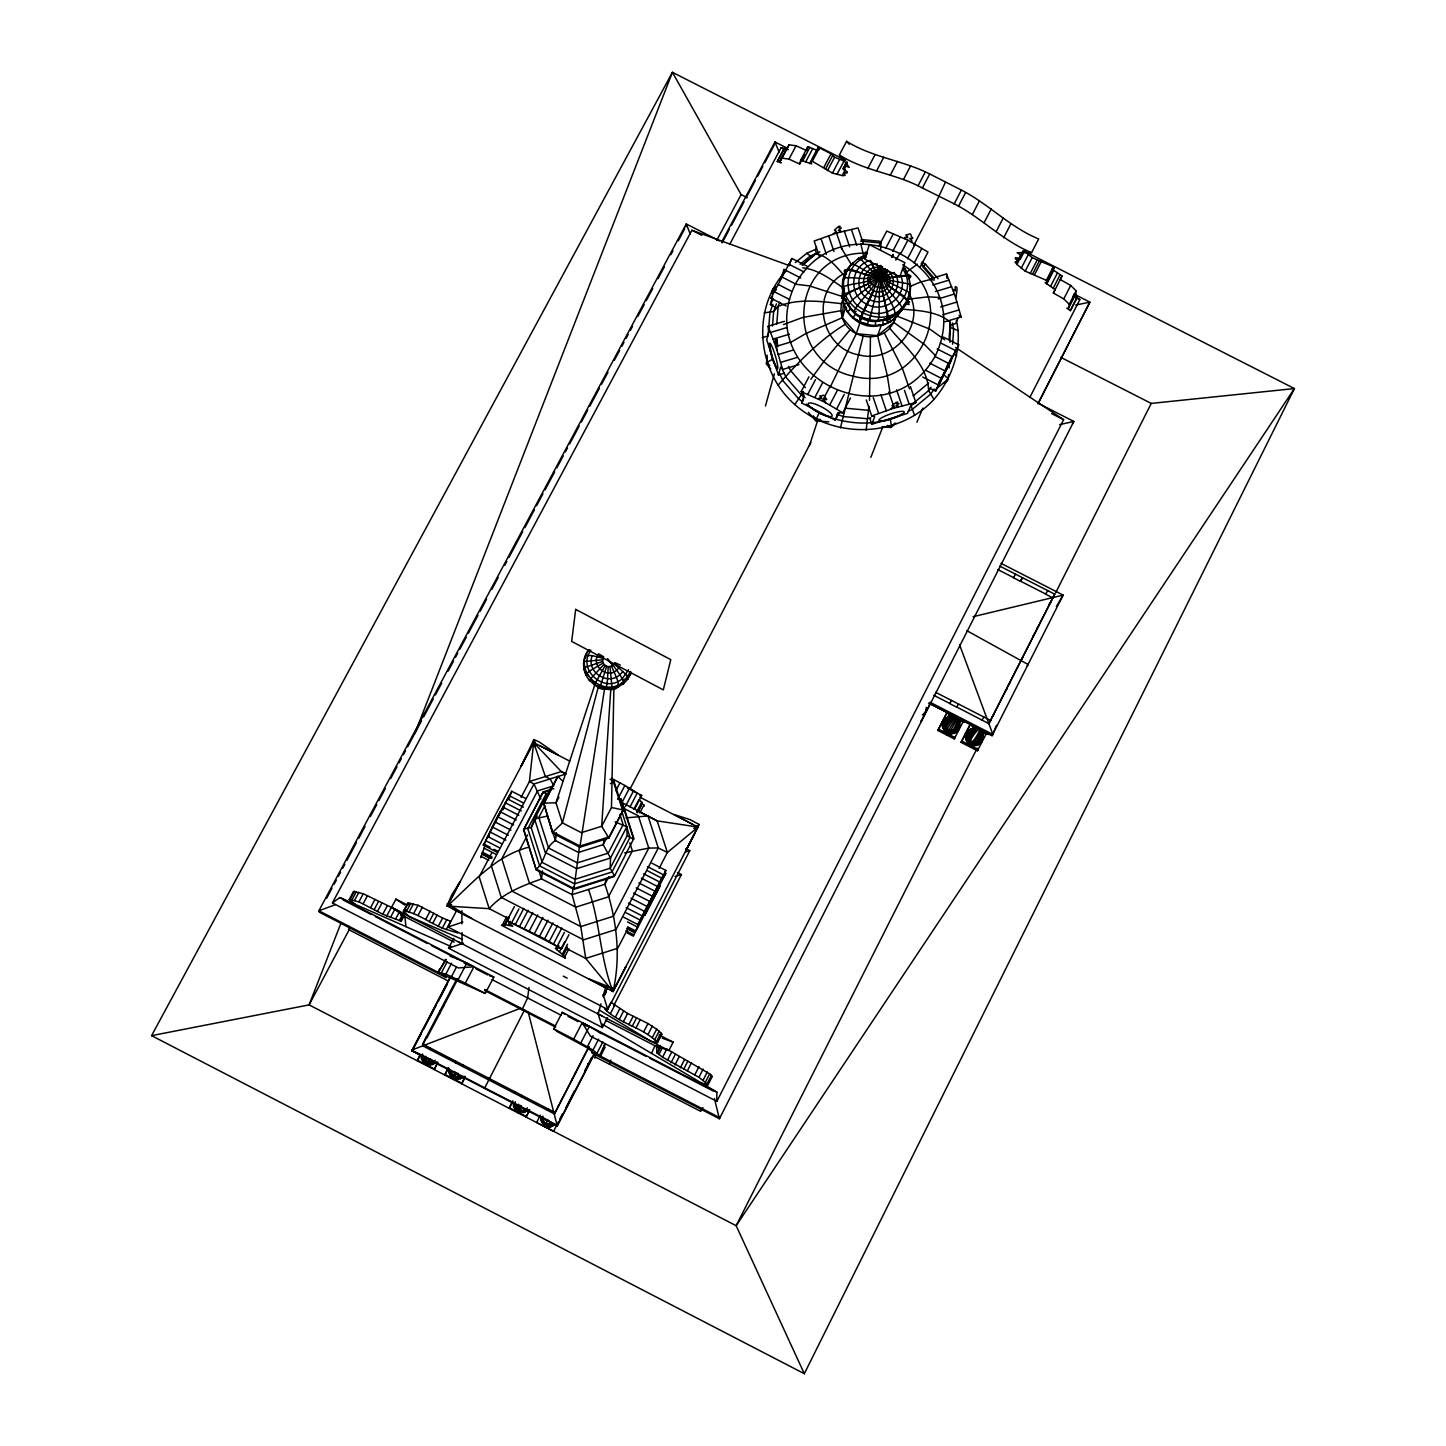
<?xml version="1.0" encoding="UTF-8"?>
<svg xmlns="http://www.w3.org/2000/svg" width="1446" height="1446" viewBox="0 0 1446 1446"><rect width="100%" height="100%" fill="white"/><g stroke="black" fill="none" stroke-linecap="round" stroke-linejoin="round"><path stroke-width="1.5" d="M944.762 339.828L929.886 329.146L896.231 315.788L893.845 322.458L889.742 328.26C904.997 346.624 927.681 365.151 928.621 390.601L933.989 399.385C898.237 438.03 833.619 439.403 794.812 404.555C756.692 371.387 751.052 308.287 786.028 270.836M876.945 263.57L878.535 271.107C849.959 282.801 899.52 300.605 884.952 273.402L887.211 271.649L886.181 270.022C883.488 275.174 875.933 268.558 880.921 265.377C879.204 276.331 887.157 264.708 884.934 271.36C881.933 279.837 877.107 271.035 882.62 266.787M595.101 684.048L555.987 802.765L562.404 822.901L581.346 832.661L601.681 826.281L611.477 807.519L613.881 688.477M605.982 687.663L605.946 689.055C627.329 692.562 614.966 676.24 611.604 666.118L613.014 665.232L616.719 670.239L618.888 667.907L626.028 674.595L628.305 678.608L623.985 683.289L618.075 686.958L616.827 685.784M435.192 1060.189L432.39 1063.009L428.377 1063.208L426.48 1062.521L426.932 1058.038M875.318 326.326L883.343 325.007L890.682 321.699L889.398 317.343L882.837 320.289L875.68 321.482L875.318 326.326C855.725 327.447 838.102 307.817 843.181 288.423L842.331 297.063M879.602 272.463C876.999 287.501 860.569 298.147 853.61 311.848C865.07 321.536 882.313 323.615 895.291 315.68C895.309 302.865 876.439 285.458 884.157 274.107L880.09 275.318L878.409 272.824L880.18 272.011M480.65 857.677L485.422 844.645M464.166 1076.24C459.991 1080.686 453.158 1080.126 456.213 1072.932M485.006 842.873L483.289 845.115L497.261 852.309M866.154 430.185L868.938 406.344M484.5 1088.404L524.573 1009.904M488.585 1079.801L488.676 1078.21M508.902 799.457L511.721 791.251L525.657 798.427M425.666 1056.213L424.817 1061.364L426.859 1061.852L424.202 1059.267L424.817 1061.364C425.702 1063.388 420.244 1060.316 421.256 1056.303L423.172 1056.122L422.521 1053.971M610.845 688.386L601.681 826.281L608.911 838.084L579.846 847.229L552.77 833.294L543.75 803.181L557.831 776.394L562.621 780.985M565.513 958.264L501.473 925.241L504.329 925.332L508.522 916.728M957.939 722.295L958.825 726.091L957.758 722.566M981.563 742.575L982.81 738.671C978.924 735.164 984.654 736.936 980.334 741.437L980.84 742.593C975.616 749.606 963.253 743.298 965.964 734.966L967.898 735.219L974.568 726.254M974.622 726.995L968.187 734.767L968.242 738.49L966.036 739.683M981.093 738.111L981.003 734.46M949.046 339.792L950.293 322.187C936.845 310.782 917.758 310.637 900.985 309.028M949.914 342.286L950.293 322.187M948.648 374.514L947.636 380.551L944.184 383.389M949.118 367.899L949.444 363.488M926.127 709.625L926.29 707.401M952.589 344.202L953.655 329.254L952.39 322.91M933.989 399.385C952.299 377.984 962.837 348.378 956.384 320.397M960.957 720.018L957.415 727.663L958.861 728.856C954.288 739.34 937.623 730.718 943.461 720.976L945.232 721.662L950.582 714.704M941.942 722.295L944.726 719.15L946.497 719.783C953.095 715.553 943.822 718.752 944.057 722.855L942.738 723.072C941.039 730.176 949.895 736.249 955.914 732.11L954.975 730.393L958.174 727.934L958.156 725.747M884.464 272.607C885.133 278.915 875.228 276.529 878.734 271.342L880.307 271.685M884.139 273.565L884.898 276.801L889.923 280.47L910.185 284.175L909.986 294.876L907.058 303.027L902.051 310.131L895.291 315.68M909.986 294.876L910.619 286.218L908.54 275.915L904.762 268.269L902.521 268.667C920.036 292.472 888.947 324.5 864.13 309.787C842.006 300.063 842.819 264.293 866.407 257.117M843.741 299.087L842.313 317.686C848.224 337.225 876.095 343.461 889.742 328.26M878.644 270.384L877.559 268.197L878.752 265.901M881.735 267.727C878.156 265.359 875.77 271.559 879.764 271.197M877.921 270.131L878.282 266.697L881.861 267.42M1069.245 304.275L1068.504 308.396L1066.859 308.215L1070.365 310.655L1077.216 297.243L1073.709 294.803L1075.372 294.966L1076.131 290.827L1070.691 285.44L1060.28 279.566L1062.033 276.023L1052.073 269.155L1053.971 268.45L1053.321 266.787L1032.173 257.623L1023.876 250.881L1016.9 264.419L1025.214 271.143L1046.362 280.325L1047.031 281.988L1045.133 282.675L1055.092 289.525L1053.375 293.032L1063.786 298.906L1069.245 304.275L1076.131 290.827M454.767 1071.486L454.026 1076.764L457.948 1077.613L461.798 1076.384L457.948 1077.613L452.941 1075.065L454.424 1076.095L453.267 1079.421M878.861 271.685L876.312 273.728L870.239 273.402L852.399 263.425C830.402 282.078 847.609 322.422 875.68 321.482M896.43 315.083L893.736 322.404L877.595 335.671L856.285 333.719L842.313 317.686L840.849 310.709L841.391 303.624L843.813 296.972L809.525 285.91L795.3 284.175C751.486 375.074 887.049 442.783 935.472 355.608C978.382 265.052 843.94 197.939 795.3 284.175M767.266 357.957L766.47 364.031L770.808 369.019M772.381 293.845L772.742 289.435L776.195 286.615M772.489 326.019L773.646 311.577L776.466 303.805M776.773 324.012L778.183 306.371L779.701 302.232M766.47 364.031L767.175 355.192M869.408 318.138L869.48 319.946L880.885 275.029L883.108 275.21L882.349 273.493M551.794 1124.247L552.354 1126.163C547.528 1130.121 536.864 1119.511 542.774 1117.957L542.937 1116.131M621.021 798.554L633.854 838.481L614.261 876.583L573.899 889.326L536.285 869.95L523.579 829.896L543.226 791.866L551.721 789.209M527.284 1107.799L526.308 1109.751C521.59 1113.022 514.451 1109.335 514.396 1103.587L515.499 1105.485L513.655 1106.154C516.855 1112.281 510.167 1101.924 515.192 1103.696L515.372 1101.78M449.001 1068.233L448.802 1070.709L450.718 1070.347L450.23 1072.227L452.381 1075.607L456.123 1076.71M611.604 666.118L608.332 666.678C606.525 683.958 610.212 699.611 589.281 680.18L603.976 664.437L602.566 661.473L603.615 656.773L598.644 653.827C590.167 664.871 606.651 679.439 616.791 670.185L619.9 674.794L622.973 671.486M869.516 400.379L870.438 336.954M788.233 149.607L784.328 148.287L777.279 161.554L781.183 162.892L779.936 161.591L781.961 158.138L788.974 159.132L799.71 164.013L800.686 160.126L811.712 163.94L810.845 161.862L812.309 161.283L832.426 173.086L842.241 175.581L845.042 175.49L844.482 172.454L846.958 173.086L847.302 171.893L843.199 168.875L846.38 162.006M569.76 761.138L533.664 742.575L529.435 781.527L521.066 797.397M523.579 829.896L543.226 791.866L548.197 795.137L550.908 787.763L553.782 788.938M536.285 869.95L523.651 829.064L531.152 827.528L537.171 816.104M512.734 1100.894L509.137 1108.305L512.643 1101.563M522.006 1009.796L527.645 997.957L528.965 987.455M514.396 1093.212L514.595 1091.603M542.521 870.926L541.527 878.897C522.621 885.783 502.81 893.086 489.2 908.666L447.302 906.064L448.007 904.184L447.284 905.142L448.658 906.262L447.302 906.064L533.664 742.575L561.301 771.568L565.296 773.628M852.399 263.425C817.153 304.419 896.556 344.419 909.57 292.544L887.754 281.663L884.807 278.048L883.777 269.119M557.831 776.394L543.606 804.482M552.77 833.294L543.75 803.181L555.987 802.765L558.933 797.144M517.614 1112.697L519.855 1105.142M556.493 832.715L555.409 840.578C544.274 847.32 545.63 861.382 536.376 869.154L574.026 888.567L614.442 875.806L610.194 868.233L610.519 858.02L626.787 826.805L615.092 821.834M516.294 1106.895C519.15 1108.323 515.138 1112.173 514.631 1108.251L516.276 1107.112L515.517 1105.377M665.72 873.547L662.015 879.041L663.28 875.77M525.892 1108.974L524.247 1109.751L524.771 1111.902L522.494 1112.317L516.114 1110.022M521.482 1096.881L521.771 1095.309M880.56 250.068L881.066 243.018L860.551 241.121M520.162 1112.281L521.337 1105.684M951.088 714.234C940.243 719.457 944.907 736.05 955.589 730.79L961.066 718.481M524.247 1109.751L524.229 1109.877C520.994 1109.1 522.241 1114.721 524.771 1111.902M526.308 1109.751L526.85 1111.052L528.621 1109.552M604.753 687.736L579.846 847.229M529.706 1109.66L526.091 1117.071L528.712 1112.01M685.747 226.823L686.254 223.949L719.71 240.994M579.466 846.651L573.899 889.326M573.484 886.868L572.092 894.64L580.786 926.579L585.72 958.427L613.032 991.54L698.057 827.094L696.9 825.811L698.418 826.046L698.996 824.401L690.23 819.701L673.981 814.46L692.218 824.093M565.061 957.83L563.09 954.92L567.23 946.985M843.325 167.808L844.898 167.881L847.302 162.042M426.841 1061.689L428.377 1063.208L428.468 1058.58M883.47 269.263C881.572 274.306 879.421 275.12 882.168 268.974M542.774 1117.957L541.979 1117.848C542.051 1123.596 549.173 1127.284 553.908 1124.012L548.215 1124.41L551.848 1124.012M882.494 273.782L883.126 269.317M434.234 1062.141L433.8 1061.509C425.829 1061.219 428.016 1067.726 434.848 1063.334L433.818 1061.617M604.428 838.807L603.181 844.663L610.519 858.02L576.701 868.666L545.196 852.435L534.532 818.906L550.908 787.763M547.365 1110.257L547.709 1108.721M542.178 1122.656L543.877 1121.283L541.979 1117.848M545.142 1126.922L546.516 1123.705L543.19 1121.698L546.154 1124.392L547.691 1119.529M543.678 1124.428L545.07 1122.548M548.052 1125.078L546.552 1123.578M548.251 1124.193L547.745 1126.542M602.837 658.219L592.227 655.616C585.72 671.468 607.428 686.127 619.973 674.74L623.66 681.554L623.226 683.741M863.135 336.285L840.451 427.853M606.254 878.355L604.898 884.265C616.665 918.879 621.274 955.499 613.032 991.54L447.302 906.064C472.39 883.398 494.966 855.797 529.2 847.067M550.04 1126.723L550.058 1124.337M608.911 838.084L623.19 809.995L613.935 781.22L610.085 779.231M552.354 1126.163L554.451 1125.169L553.908 1124.012M456.846 978.906L422.594 1044.048L422.774 1045.856L554.451 1113.926L588.649 1046.958M816.845 150.239L807.79 146.733L806.778 150.655L796.059 145.775L789.028 144.817L779.936 161.591M868.413 320.813L867.184 325.585M881.283 273.674C881.608 276.71 878.047 274.288 881.048 272.679M950.04 731.098L949.263 733.556M558.138 1106.786L558.518 1105.232M985.088 730.772L980.334 741.437C977.948 746.082 972.851 740.406 972.489 745.449M449.814 977.695L411.821 1050.808L557.27 1126L528.314 1012.435M772.291 291.17L772.742 289.435L776.267 289.995M638.102 811.658L642.385 803.018L638.987 799.493L633.872 809.29M776.05 307.528L770.356 304.636L772.507 296.285L770.917 298.219L786.208 306.01M571.568 1080.758L572.02 1079.132M780.045 280.325L784.184 269.336L783.624 273.547M810.845 161.862L818.129 147.763L819.412 147.853L831.052 153.728L834.595 157.198L844.03 161.012L836.927 174.46M575.255 1073.673L575.707 1071.992M598.283 687.085L562.404 822.901L552.932 832.046L580.063 846.018L609.182 836.854L623.19 809.995L611.477 807.519M774.423 342.81L774.731 341.672L775.887 343.425L775.418 339.467L776.827 341.274L776.737 339.123L777.803 346.19L776.701 344.907L776.882 350.185M518.915 1109.534L516.891 1108.974L518.554 1104.238M765.458 405.983L774.351 373.791M598.12 1014.134L600.976 1003.849M602.982 996.619L605.982 985.847M784.473 373.14L778.418 374.966L780.623 367.085L782.629 369.489L798.951 364.555M816.502 247.085L815.508 250.574L816.827 254.496M605.115 1047.175L600.415 1056.285L592.968 1050.085L573.682 1039.132L582.232 1022.665L590.366 1036.077L716.855 1101.364L716.836 1092.128L562.295 1012.327L553.746 1028.811L557.505 1031.775L587.004 1047.699L591.739 1051.188L591.992 1052.959L719.403 1118.752L714.414 1098.526M832.932 234.252L836.33 231.197L834.396 230.113L838.68 226.353L840.09 226.281L838.644 227.763L841.337 228.034L838.355 230.583L840.795 230.782L840.415 232.047M595.969 1054.279L594.83 1058.092L595.39 1056.99L700.659 1111.341L702.937 1107.636M627.401 933.104L633.33 936.158L639.927 921.12M839.15 412.815L835.318 420.171L801.68 403L804.048 395.3L801.174 391.631L808.929 376.81M604.771 1043.759L600.415 1056.285L592.245 1052.055M845.765 306.968L842.313 317.686L805.802 333.592L790.727 342.359M818.617 399.241L818.96 398.138L821.852 398.572L821.292 397.614A3.832 0.922 27.6 0 1 821.798 396.077C823.624 394.415 824.835 395.192 825.196 397.813A3.832 0.922 27.6 0 1 826.66 399.458A3.832 0.922 27.6 0 1 824.708 399.349L823.768 399.566L825.702 402.856M847.41 312.101L850.736 308.757L847.555 302.322L843.849 304.889L846.705 308.143M828.883 421.871L815.598 420.678L819.069 412.905L806.253 404.157M809.471 445.458L817.586 420.804M852.724 318.21L855.49 314.234M609.381 1064.202L610.79 1060.063M861.491 316.638L859.701 319.15L873.402 290.411L872.209 292.869M867.962 302.304L865.539 307.383M835.318 420.171L837.939 412.598L842.765 412.851L850.483 398.012M973.989 726.687L968.458 733.574L966.687 732.869L965.964 734.966M984.383 732.019L979.538 741.183M957.867 726.199L959.584 726.76L957.415 730.989L956.312 729.272L961.554 718.716M904.455 238.59L904.889 237.361L907.817 237.65L907.311 236.62A3.796 1.066 27.6 0 1 907.925 234.867C909.895 232.896 911.107 233.71 911.305 236.584A3.796 1.066 27.6 0 1 912.697 238.319A3.796 1.066 27.6 0 1 910.691 238.337L909.733 238.626L911.938 240.94L911.486 242.187M922.403 187.998L954.197 203.814C981.093 217.424 1003.054 241.066 1031.594 252.652L1038.662 238.951C1010.121 227.402 988.233 203.669 961.355 190.059L929.688 173.972L922.403 187.998C895.978 173.556 864.943 171.351 839.403 154.939L846.597 141.328C872.01 157.343 903.678 160.614 929.688 173.972M924.988 713.601L925.946 709.932M603.976 664.437L606.705 666.317L599.873 687.736L600.542 686.47M939.177 381.961L951.558 359.819L939.376 383.696L948.413 362.838M881.355 325.097L877.595 335.671L887.211 375.11L890.067 393.041M878.716 269.462L877.614 268.576L878.282 266.697M885.838 271.053L885.53 271.92L887.211 271.649M886.741 270.944L884.048 274.27M886.922 271.92L887.193 269.607L884.229 272.788L879.873 271.812L878.843 266.606L879.493 265.703L882.042 267.13M878.011 269.914C863.407 269.86 865.106 293.14 879.331 291.803C889.344 292.435 894.044 276.674 885.006 272.661C884.789 275.716 888.061 269.968 884.048 268.902M772.887 304.347L769.941 312.39L768.061 335.924L762.187 337.677M935.345 203.994L945.521 182.015M890.682 321.699L896.827 316.638L901.671 309.444M592.86 681.446L595.589 683.922L594.36 684.898L605.205 665.558M910.42 386.552L915.842 402.548L910.637 405.784L907.51 413.393L871.811 424.256L874.685 416.719L871.703 415.978L866.299 399.946M980.243 730.194L980.731 728.911M341.093 922.783L309.101 1004.88L151.577 1035.643L672.426 72.3L845.53 160.325M414.894 733.321L672.426 72.3L741.129 194.595L747.166 197.668M870.854 457.352L882.855 426.715M890.284 409.363L894.008 406.055L891.947 405.73L896.375 402.313L897.785 402.187L896.267 403.524L898.942 403.615L895.851 405.928L898.237 405.983L897.821 407.049M355.3 904.365L349.227 899.502L358.933 901.852L382.792 914.234L400.831 921.066L403.036 916.764L400.596 914.487L403.832 915.824L391.523 907.401L395.915 899.123L407.844 905.286M869.48 319.946L861.021 316.909L864.365 309.878M862.485 313.909L861.256 316.981L862.358 315.589M881.988 426.678L890.826 427.492L894.893 423.1M953.131 290.7L953.619 289.507C957.722 295.002 952.751 282.747 957.035 287.881C956.963 292.327 956.421 293.502 956.131 296.846L955.643 298.039M958.246 317.397L955.661 323.543L949.642 325.368M916.909 422.196L922.873 408.043M789.606 263.913L791.92 258.473L807.175 266.245M651.586 1053.429L654.875 1045.693M929.941 388.287L935.634 391.179L938.96 383.425L938.038 384.853L922.729 377.045M947.022 367.266L950.799 359.096M950.582 359.458L951.992 356.692L950.365 360.361M996.529 725.296L992.064 735.671L928.531 703.118M1016.9 264.419L1015.038 261.943L1016.502 262.088L1017.297 260.316L1015.2 258.635L1015.707 257.533L1020.37 258.979L1019.828 256.828L1022.828 250.989M447.284 905.142L451.893 894.694L460.081 881.68L450.393 900.225M881.572 274.18L882.91 274.306M664.78 872.733L665.865 870.402L651.893 863.208M613.104 991.396L625.72 966.904L616.141 985.521M863.931 309.661L860.027 319.439L871.83 294.803M861.238 317.126L860.804 318.716L862.25 316.511M829.986 387.564L856.231 333.809L860.569 321.012L859.484 322.801L856.647 319.548M523.307 802.892L509.372 795.716L497.587 816.701L485.639 840.632L499.629 847.844M698.418 826.046L697.568 827.853L698.057 827.094L639.927 797.198M518.951 1109.317L518.554 1110.13L522.476 1110.98L517.469 1108.269M861.527 318.337L859.484 322.801L865.991 323.416M891.965 257.026L893.176 254.406L892.471 256.665M803.488 391.45L794.812 404.555M961.409 719.512L956.312 729.272M943.407 337.081L958.698 344.871L935.634 391.179M951.143 714.957L944.057 722.855L945.16 728.495L948.088 731.098L949.932 731.766L957.704 717.993M425.775 1065.214L426.877 1061.96L428.576 1062.557M895.164 273.963C905.015 289.58 884.717 308.54 869.299 299.358L880.939 273.547L879.421 272.499M864.13 309.787L866.678 304.058M647.573 866.66L663.533 874.866L640.162 920.036L626.154 912.824M151.577 1035.643L804.319 1373.7L1294.423 388.558L1024.69 251.405M894.423 272.463L888.079 275.047L884.084 274.451L889.362 277.65L901.075 276.204C908.522 295.797 884.536 314.433 866.895 304.202L873.836 290.628L868.377 301.473M770.917 298.219L791.92 258.473M960.994 742.322L961.825 741.075L978.291 749.516L977.442 750.763L960.994 742.322L970.085 724.717L973.375 726.416M961.825 741.075L970.085 724.717M956.728 707.022L988.883 723.669L1054.73 594.179L999.692 566.055M977.279 748.034L736.159 1225.702L804.319 1373.7M988.883 723.669L1054.73 594.179M1055.616 592.86L1151.251 403.416L1294.423 388.558L736.159 1225.702L309.101 1004.88L349.444 929.236M977.442 750.763L986.552 733.158L985.684 734.423M937.803 730.447L938.599 729.182L955.065 737.605L954.252 738.87L937.803 730.447L946.877 712.842L950.167 714.523M938.599 729.182L946.877 712.842M954.252 738.87L963.325 721.265L960.036 719.584M938.038 384.853L958.698 344.871M707.239 1083.578L711.396 1075.408L709.661 1073.836L666.787 1049.001L662.575 1057.207L698.942 1077.306L708.052 1084.681L712.209 1076.529L711.396 1075.408M701.545 1083.072L707.094 1084.771L708.757 1081.518M716.855 1101.364L1063.605 419.683L955.716 347.564M719.403 1118.752L1073.836 421.455L1038.228 403.289L1089.868 302.124L1073.908 294.008M1068.504 308.396L1075.878 293.972M680.325 1067.781L684.518 1059.593M1077.216 297.243L1070.365 310.655M683.651 1069.371L687.826 1061.183M1029.823 397.433L1079.801 299.684L1074.523 295.454M687.284 1070.998L691.459 1062.792M694.767 1074.866L698.96 1066.66M1037.921 403.796L1089.868 302.124L1075.716 305.088M698.942 1077.306L703.118 1069.118M703.118 1080.18L707.293 1071.992M705.485 1082.006L709.661 1073.836M652.327 1037.595L656.647 1029.19L647.989 1023.533L627.6 1013.447L610.917 1002.313L606.543 1010.772C621.653 1024.383 643.542 1027.781 657.514 1042.602L650.917 1041.247L599.259 1010.031M654.803 1039.602L659.105 1031.197L656.647 1029.19M1046.362 280.325L1053.321 266.787M656.629 1041.337L660.93 1032.95L659.105 1031.197M1047.031 281.988L1054.261 267.835M656.556 1042.801L661.816 1034.215L660.93 1032.95M657.514 1042.602L661.816 1034.215M1046.669 284.157L1053.61 270.655M662.575 1057.207L656.972 1052.778L660.334 1046.199M1050.555 286.416L1057.478 272.896M657.424 1053.465L660.804 1046.904M658.852 1054.586L662.214 1048.025M1053.303 288.043L1060.225 274.523M1053.375 293.032L1062.033 276.023M656.972 1052.778L656.52 1047.555L659.213 1047.934L656.032 1045.946L668.883 1050.519L673.167 1042.15L659.195 1034.956M667.419 1060.424L671.631 1052.218M671.052 1062.738L675.246 1054.55M1063.786 298.906L1070.691 285.44M674.939 1064.997L679.132 1056.809M619.231 1019.502L623.569 1011.079M623.262 1021.87L627.6 1013.447M1016.502 262.088L1018.49 258.219M1020.37 258.979L1024.961 250.357M628.811 1024.726L633.149 1016.321M1021.256 268.197L1028.233 254.677M632.209 1026.353L636.547 1017.93M1025.214 271.143L1032.173 257.623M635.951 1027.979L640.289 1019.557M1030.13 273.692L1037.089 260.172M1032.462 274.342L1039.421 260.822M643.651 1031.956L647.989 1023.533M1034.703 274.36L1041.662 260.822M647.971 1034.523L652.309 1026.1M628.088 928.296L617.749 948.251L585.72 958.427L566.019 948.269M659.105 868.431L667.365 852.471L698.057 827.094L657.171 820.876L639.186 811.64M996.149 231.685L1003.235 217.966M623.822 917.324L637.831 924.536L665.865 870.402M540.298 1115.137L536.665 1122.548L553.619 1131.314L558.138 1122.223M636.095 930.863L665.901 873.276M603.723 995.679L608.17 986.606M604.627 995.173L606.398 991.739M580.804 1042.928L589.335 1026.461L582.232 1022.665M1003.651 237.831L1010.718 224.13M587.383 1046.669L593.077 1035.679M456.267 911.251L447.935 927.031L607.736 1009.471L689.796 850.7L685.784 848.639M554.451 1113.926L589.155 1046.741M453.773 938.309L448.567 948.196L602.386 1027.564L607.519 1017.641M613.682 1005.711L681.446 874.541L677.433 872.48M610.429 1013.592L614.803 1005.151M592.968 1050.085L598.644 1039.114M559.891 1118.842L562.512 1113.763M565.928 1107.491L574.622 1090.627M584.672 1070.871L587.275 1065.81M591.613 1057.406L587.944 1064.871L587.51 1063.804M594.848 1052.453L556.945 1125.856L541.762 1116.945M557.27 1126L595.174 1052.598M597.18 1052.941L602.837 1041.988M615.472 1017.026L619.828 1008.603M599.71 1055.056L605.368 1044.102M972.327 214.532L979.466 200.795M984.111 222.684L991.233 208.965M982.665 730.212L975.146 743.859L971.495 742.593L969.218 746.534M801.174 391.631L822.358 400.994L830.112 386.154M901.183 252.942L907.871 240.163L927.989 252.074L920.379 266.679M564.428 932.381L557.144 946.371L544.582 938.888L552.95 922.891M617.659 799.295L624.871 785.485L611.513 778.346M549.245 941.545L557.578 925.548M621.22 803.94L629.462 788.16L624.871 785.485M842.765 412.851L829.697 405.061L837.433 390.221M630.076 788.92L810.826 442.494M913.818 245.097L935.435 203.687M907.492 258.834L915.119 244.229M607.157 837.053L603.181 844.663L578.454 852.435L555.409 840.578L547.6 816.05L534.532 818.906L531.152 827.528L542.232 862.449L575.02 879.331L610.194 868.233L627.112 835.752L626.787 826.805M553.457 944.057L561.807 928.061M625.377 806.525L633.601 790.745L629.462 788.16M836.475 409.236L844.211 394.397M630.004 806.94L637.198 793.149L633.601 790.745M914.179 263.045L921.789 248.441M563.09 954.92L556.782 949.679L558.861 945.72M559.494 951.721L564.663 941.798M556.782 949.679L555.336 948.251L557.126 947.365L561.663 948.703L568.947 934.712M634.505 809.254L641.699 795.445L627.383 788.088M562.367 954.125L567.537 944.22M636.638 811.893L641.717 802.132M637.288 812.779L642.385 803.018M954.071 204.103L961.355 190.059M562.982 955.589L567.085 947.672M564.753 956.8L568.874 948.883M639.819 812.941L643.886 805.133L642.169 803.849M608.838 876.692L604.898 884.265L572.092 894.64L541.527 878.897L538.96 870.745M958.445 206.326L965.585 192.589M984.889 731.531L980.641 739.575M504.365 924.645L508.287 925.313L510.366 921.355M437.776 1062.846L434.234 1069.588L437.722 1062.123M518.915 908.919L511.595 922.891L544.582 938.888M903.461 179.521L910.637 165.82M515.372 924.428L523.741 908.45M519.674 926.308L528.043 910.311M439.819 968.766L437.921 972.381L485.241 993.438L493.845 977.008L339.828 897.55L332.417 902.919L458.4 967.952L473.927 966.778L465.305 983.19L445.856 974.116L437.921 972.381L446.344 959.548M447.447 1069.986L444.808 1075.047L448.296 1067.582M879.096 245.675L886.741 231.089L907.871 240.163M524.392 928.477L532.761 912.48M801.68 403L803.596 399.313M807.681 394.541L815.436 379.702M918.047 185.793L925.223 172.074M885.603 248.495L893.23 233.909M529.381 930.881L537.749 914.884M534.514 933.429L542.883 917.415M814.857 397.487L822.611 382.648M892.76 251.333L900.388 236.728M891.549 256.9L892.254 255.635M891.821 257.045L892.182 256.231M464.365 1078.734L461.726 1083.795L465.25 1076.348M539.629 936.177L547.998 920.18M615.851 790.637L619.991 782.756M867.672 168.694L874.848 155.065M445.856 974.116L451.604 963.199M607.428 658.852L612.941 665.305L614.839 662.63L620.37 665.088M545.955 794.197L527.808 828.685L539.611 865.847L574.514 883.813L611.965 872.01L629.968 837.415L622.087 812.182M411.821 1050.808L450.881 976.574M421.491 1033.239L412.146 1050.989L432.282 1060.081M423.57 1029.281L436.023 1005.603M438.102 1001.644L447.447 983.876M451.532 976.52L456.321 967.41M876.583 170.899L883.759 157.234M527.573 834.902L519.204 850.826L529.489 883.289L575.797 907.166L608.495 896.827L632.39 850.881L629.787 842.801M544.817 806.018L538.834 817.388L548.576 848.043L577.37 862.864L608.26 853.122L623.136 824.618L619.864 814.423M426.498 1038.68L443.832 1005.783L443.741 1003.831M443.832 1005.711L457.876 978.96M422.774 1045.856L426.353 1036.927M458.165 979.611L466.805 963.217L473.927 966.778M419.973 1055.779L417.316 1060.84L419.882 1055.038M628.576 669.715L622.268 678.662M890.356 175.02L897.55 161.337M625.178 678.861L627.401 679.24L631.269 672.986L630.691 671.595L623.66 681.554M631.269 672.986L627.401 679.24M502.485 924.681L506.624 916.782M504.329 925.332L508.468 917.451M508.287 925.313L512.752 926.308L507.076 920.56L514.396 906.606M505.196 924.645L509.335 916.728M959.457 719.71L953.836 731.604L949.932 731.278M457.695 932.977L442.295 928.205L429.299 921.662L433.728 913.312L418.021 905.25L407.736 903.154L403.344 911.45L409.435 916.637L462.015 939.231M827.492 170.628L834.595 157.198M432.661 923.524L437.09 915.173L433.728 913.312M832.426 173.086L839.511 159.656M438.192 926.38L442.621 918.029L450.592 921.301L446.163 929.67M483.289 845.115L511.721 791.251M770.356 304.636L773.357 298.961M588.775 649.977C572.453 671.251 604.193 699.322 623.732 681.482L622.34 678.59C604.808 694.604 576.321 669.408 590.962 650.32L588.775 649.977C581.238 658.49 582.304 672.426 589.769 680.759L591.486 680.216M442.295 928.205L446.706 919.837M843.199 168.875L846.272 163.091M843.578 169.76L846.633 163.976M844.898 167.881L846.94 164.013M842.241 175.581L845.277 169.815M491.748 852.995L479.168 876.836L489.2 908.666L508.902 918.825M438.807 971.983L445.495 959.294M441.518 972.58L447.248 961.68M395.445 919.349L399.765 911.233M800.686 160.126L807.79 146.733M799.71 164.013L804.753 154.469M399.331 920.668L402.783 914.161M403.344 911.45L408.82 902.882M404.139 912.553L405.892 909.245M802.819 160.651L809.923 147.257M400.831 921.066L403.416 916.168M401.41 920.903L403.994 916.005M404.41 911.197L406.434 911.45L410.845 903.117M805.711 161.88L812.797 148.486M406.434 911.45L409.055 912.101L413.484 903.75M809.742 163.651L818.129 147.763M409.055 912.101L413.592 913.601L418.021 905.25M812.309 161.283L819.412 147.853M413.592 913.601L417.966 915.517L422.395 907.148M429.299 921.662L425.666 919.493L430.095 911.125M823.949 167.158L831.052 153.728M825.485 169.074L832.589 155.644M695.074 832.878L685.747 850.844L698.996 824.401M358.933 901.852L363.253 893.755L398.102 910.6M363.163 903.732L367.483 895.634M721.681 242.006L774.948 141.961L786.877 148.034M722.132 242.892L729.435 229.191M731.513 225.269L744.021 201.789M746.1 197.867L755.481 180.244M757.559 176.34L762.783 166.543M764.862 162.639L774.243 145.016M370.61 907.582L374.93 899.466M374.171 909.661L378.472 901.563M729.634 244.464L781.075 147.745L787.618 149.462M377.442 911.468L381.744 903.37M780.207 160.47L787.275 147.185M781.961 158.138L789.028 144.817M382.792 914.234L387.112 906.136M386.733 916.023L391.053 907.907M788.974 159.132L796.059 145.775M390.456 917.487L394.758 909.371M326.688 898.183L332.002 888.224M334.134 884.247L336.267 880.253M338.4 876.276L340.533 872.281M342.666 868.305L344.799 864.328M346.932 860.334L356.511 842.403M358.644 838.427L365.043 826.461M370.375 816.502L376.755 804.554M378.888 800.578L385.287 788.612M390.619 778.653L396.999 766.705M399.132 762.729L401.265 758.734M403.398 754.758L405.531 750.763M407.664 746.787L421.509 720.885M423.642 716.909L433.222 698.978M435.354 694.984L441.753 683.036M448.152 671.089L453.466 661.129M455.598 657.135L457.731 653.158M459.864 649.164L466.263 637.216M468.396 633.221L477.975 615.309M480.108 611.315L486.507 599.367M491.839 589.408L498.219 577.442M504.618 565.494L506.751 561.518M508.884 557.523L522.729 531.622M524.862 527.645L534.442 509.715M536.574 505.739L542.973 493.773M545.106 489.796L554.686 471.866M556.818 467.889L563.217 455.924M565.35 451.947L567.483 447.953M569.616 443.976L579.195 426.046M581.328 422.069L587.727 410.104M589.86 406.127L599.439 388.197M601.572 384.22L607.971 372.255M614.351 360.307L619.683 350.348M621.816 346.353L623.949 342.377M626.082 338.4L628.215 334.406M630.348 330.429L632.48 326.435M637.794 316.475L644.193 304.528M646.326 300.533L652.724 288.585M658.038 278.626L664.437 266.679M670.836 254.713L672.968 250.736M678.282 240.777L684.681 228.829M332.417 902.919L691.893 230.257L789.516 265.666M349.227 899.502L353.529 891.441L363.253 893.755M350.221 899.322L354.523 891.26M352.101 899.629L356.421 891.567M354.613 900.316L358.915 892.236M716.71 240.398L741.129 194.595M984.274 731.17L978.526 741.852L971.802 742.141L968.404 738.219L977.369 726.579M959.078 718.12L951.504 733.737M983.009 731.784L977.08 743.515L973.158 743.19M530.555 748.468L521.03 766.29L533.863 739.683L532.941 743.389L533.592 742.72L535.074 746.823M1072.444 423.895L1073.836 421.455L1059.593 424.636M1019.828 256.828L1020.786 255.165L1017.116 252.707L1031.594 252.652M923.958 713.854L925.223 712.028M1056.375 606.543L1063.135 595.101L1001.03 563.362M929.127 705.449L929.905 704.13L920.849 721.753L921.608 720.47M1015.598 574.189L1013.465 577.749L1020.352 581.274L1022.521 577.713L1020.496 581.147L1045.639 593.999M845.802 271.83L847.537 270.275L850.844 270.474L871.107 275.68L875.589 274.74L881.933 268.703M951.558 700.479L949.661 703.569L956.601 707.13L958.571 704.075M956.421 717.541L948.088 731.098L946.443 729.995L945.16 728.495L954.378 715.716M981.31 730.085L973.194 743.696C964.88 742.34 965.657 728.929 974.206 728.911M942.81 727.772L944.871 726.76L953.782 714.487M950.456 715.354L947.546 719.114L946.407 717.722L944.527 719.457L948.431 716.782L949.118 718.391M942.394 725.585L944.545 725.042L952.281 714.776M948.431 716.782L946.226 718.029M943.804 729.796L945.648 728.35M945.268 731.513L955.282 716.764M948.377 730.501L946.027 734.658M895.743 260.063L900.442 252.67M959.114 722.657L957.65 722.747M953.709 733.357L953.402 731.134L955.101 730.212M959.548 724.844L959.313 722.349M959.584 726.76L959.746 724.554L958.264 724.012M958.861 728.856L958.373 730.7M880.253 273.927L880.234 272.734L878.572 273.583L879.511 273.818C871.305 286.615 853.953 287.248 843.849 297.207L848.929 305.937L854.405 312.228L856.177 311.378M637.831 924.536L638.499 923.506M962.494 722.548L963.325 721.265M1047.808 590.637L1045.548 594.143L1052.435 597.668M810.826 379.304L824.075 361.12L850.176 329.67M1049.055 604.392L1051.314 600.94M980.008 729.615C971.079 749.1 964.211 744.329 978.87 728.838M965.133 734.17L967.934 731.043L969.453 732.146L973.809 727.32M1036.619 629.028L1038.879 625.612M1033.221 635.788L1035.426 632.444M967.934 731.043L969.633 729.615L970.772 731.025L970.519 730.085L972.652 729.832M972.272 729.254L972.345 730.284L971.64 728.676C964.771 731.658 978.671 726.705 971.441 728.965M965.603 737.478L967.772 736.954L975.815 726.85M1020.858 660.334L1022.937 657.189M981.942 720.108L983.967 717.071M967.031 741.708L977.966 727.808M968.495 743.407L970.158 741.4M1008.296 685.187L1010.429 682.024M1004.862 691.983L1006.976 688.856M974.731 745.648L975.038 743.154M976.936 745.268L979.141 744.021L978.219 742.304L979.665 741.003M982.774 736.737L982.539 734.243M992.336 716.855L994.396 713.8M1027.238 665.883L1028.142 664.527L966.904 630.709M982.81 738.671L982.973 736.448L981.201 736.375M980.84 742.593L982.087 740.768L980.515 739.756M965.801 737.189C966.073 742.611 971.965 746.66 977.135 744.961L976.755 742.864M992.064 735.671L992.896 734.478L959.62 644.898M931.007 387.203L928.621 390.601L910.926 405.223L914.595 415.436M934.243 388.992L930.537 394.27L912.191 409.435L908.215 411.242M896.827 316.638L901.4 310.167L896.484 314.216M878.047 267.402L879.493 265.703M887.175 271.233L884.283 273.583L880.65 273.384M878.156 271.252L881.789 268.396M862.575 315.68L861.021 316.909M877.523 269.842L881.717 268.07M453.538 1078.174L451.64 1076.854L452.941 1075.065M802.729 265.16L815.797 253.701C828.829 256.069 837.162 268.088 845.747 277.18M842.837 279.964L844.681 278.138C855.671 276.005 869.498 282.874 878.156 273.023L879.457 272.896M886.452 272.716L888.296 271.161C901.563 281.789 885.964 303.244 871.595 294.731C858.165 288.893 862.72 266.968 877.451 267.275M778.038 385.196C797.903 362.494 819.051 340.262 845.404 324.193M906.407 272.246L917.342 264.166M879.186 273.186L880.506 272.3M979.846 740.732L978.852 742.702L976.646 743.045M954.975 730.393L956.601 728.82M922.44 714.975L924.139 713.529M436.62 1061.834L434.848 1063.334M913.167 395.861L928.621 383.082M936.267 388.902L948.341 378.942L944.111 374.93M890.826 427.492L895.996 423.226M897.098 315.897C879.746 335.562 843.416 322.566 842.566 296.322M843.181 274.017C809.164 293.285 821.31 348.667 858.942 354.885C893.032 364.446 926.922 324.681 908.829 293.267M866.895 304.202C848.061 295.888 849.923 265.54 870.185 260.479L875.083 270.51L878.445 272.426C867.383 277.903 886.525 287.718 884.645 275.59M795.336 262.576L806.669 253.339L816.285 249.055M800.09 264.293L810.122 256.141L819.882 251.875M802.024 264.907L815.797 253.701M850.826 264.745L858.942 258.093L866.714 254.623L857.605 259.232L858.942 258.093L861.129 259.467L872.462 271.577L877.288 272.933M938.129 278.698L925.567 264.347L922.602 266.552L932.67 278.066M424.238 1059.538L422.34 1055.996L424.238 1059.538L422.63 1060.84M451.64 1076.854L450.158 1074.92L451.767 1073.528L452.941 1075.155M610.375 783.696L613.935 781.22M769.688 344.401L772.525 359.277L766.904 362.386L769.796 365.73M783.425 324.591L802.693 317.469L840.849 310.709M603.072 663.045L589.137 671.306L585.811 674.83L588.486 675.589M524.753 1112.046L526.868 1110.908M968.404 738.219L967.537 738.635L968.187 734.767M461.364 1075.86L462.395 1077.559L460.28 1078.734L459.72 1076.637L456.123 1076.8M955.264 729.941L948.54 730.23L944.816 724.591M970.772 731.025L972.471 730.103M900.171 276.005L908.919 274.758L907.925 275.517C912.39 274.613 911.088 277.74 908.468 278.735M819.069 412.905C844.916 424.943 876.475 427.456 902.25 413.954M423.461 1057.641L421.654 1058.761M887.754 318.355L893.411 315.806M449.887 1070.239L451.025 1072.137L449.182 1072.986L448.784 1070.546M910.329 286.308L920.56 282.024L930.7 279.44L934.261 280.09M878.337 272.228L880.054 271.794M520.361 1008.314L411.73 1050.085L557.415 1125.404M819.502 256.864L814.17 241.03L836.547 233.041L858.056 227.926L863.407 243.723M871.703 415.978L894.279 408.025L915.842 402.548M335.345 904.69L318.879 910.763L319.223 912.137L446.109 977.641L446.073 976.592M543.1 1119.746L541.202 1120.56L540.804 1118.282M447.302 906.064L451.586 904.636M447.935 927.031L462.883 922.024M448.567 948.196L463.479 943.19M543.136 792.733L549.48 790.745M618.635 686.633L606.073 688.802L594.053 684.482M782.629 369.489L778.237 354.541L792.535 350.239M940.695 306.914L956.89 302.033L954.396 294.044L946.497 273.945L930.338 278.807M780.497 362.458L796.836 357.524M942.9 314.776L959.078 309.896L956.89 302.033M945.015 321.789L961.192 316.909L959.078 309.896M778.418 374.966L766.723 339.955L768.856 331.839L768.169 326.218L784.491 321.319M768.169 326.218L770.501 332.49L786.805 327.573M932.76 285.025L948.919 280.163M770.501 332.49L773.086 339.105L789.426 334.189M935.472 291.568L951.649 286.706M773.086 339.105L775.743 346.534L790.04 342.214M938.201 298.924L954.396 294.044M685.512 851.983L689.796 850.7M675.029 876.457L681.446 874.541M693.773 828.359L698.057 827.094M624.582 852.923L648.766 848.079L658.292 847.952L667.365 852.471L657.171 820.876L620.063 801.572M880.162 272.372L878.102 273.782C870.058 284.591 855.237 282.024 844.048 286.507L842.187 288.622L843.723 290.501M602.566 661.473L584.853 667.51L583.877 668.775L586.407 675.589M973.068 616.719L1063.135 595.101L992.191 735.418L930.646 703.877M899.737 310.601L902.051 310.131L901.888 307.275C895.996 296.665 883 289.164 883.379 275.68L882.62 274.505L883.705 274.722M907.419 299.322L927.88 296.828L939.647 297.478M900.298 275.626L889.308 277.759L905.865 275.662L908.486 276.005L908.865 277.759L904.762 268.269M432.137 1062.123L432.39 1063.009L428.558 1062.448M951.685 731.423L953.402 731.134M870.908 417.966L866.714 418.671L843.271 416.556L837.216 414.369M875.282 263.841C856.936 264.745 852.652 292.2 869.299 299.358M882.638 274.306L884.229 274.089M626.1 817.876L647.971 815.942L658.292 847.952L615.978 929.543L583.551 939.828L501.292 897.424L491.134 865.214L533.935 783.967L566.236 773.899L561.301 771.568L529.435 781.527L533.935 783.967L540.84 798.969M867.962 284.067L846.579 293.213L841.5 298.129L844.572 298.816C843.904 300.461 847.175 298.472 846.217 300.298M901.075 276.204L908.54 275.915L908.938 277.65M711.251 1076.619L712.209 1076.529M707.094 1084.771L708.052 1084.681M764.193 312.806L773.646 311.577L778.183 306.371C798.192 298.256 820.515 301.419 841.391 303.624M950.944 713.637L948.124 713.746L964.952 722.367M602.494 659.828L584.582 661.4L583.588 662.449L584.545 669.751M533.809 742.648L535.237 742.684L534.08 739.629L538.942 741.762L557.939 754.794L539.629 745.648M802.711 267.853C818.436 269.444 831.757 280.072 844.482 288.73M639.855 795.354L641.699 795.445M550.076 1126.579L545.594 1125.603L542.214 1122.512M845.783 408.242L868.54 410.321M820.551 419.521L816.104 419.105L813.212 415.779M887.013 425.54L891.459 425.937L890.302 419.376M879.005 324.609L883.343 325.007L882.837 320.289M861.201 239.548L880.307 241.319M867.419 253.231C790.637 249.869 780.027 361.048 853.899 376.34C919.529 393.71 961.319 300.37 902.666 264.781M592.227 655.616L585.919 655.418L585.594 657.677M606.705 666.317L608.332 666.678M945.521 721.211L944.871 726.76M489.851 976.032L493.845 977.008M866.823 254.116L865.594 252.02L865.323 256.773M958.427 330.628L950.944 327.844L950.13 323.777M1076.872 297.334L1072.896 296.177L1079.801 299.684M882.873 274.125L884.374 279.223L888.748 285.983L903.081 295.508L909.534 302.16L907.835 302.142L909.1 304.491L906.678 303.949M904.075 304.961L905.051 304.383M450.122 956.222L454.478 957.74M425.974 1063.75L428.161 1064.545L424.094 1062.43L421.636 1058.58M518.011 1111.341L520.18 1112.119M845.259 165.91L849.29 167.356L839.403 154.939M662.196 1038.156L673.167 1042.15M447.23 903.678L471.613 918.409L453.176 909.1M456.358 958.535L466.805 963.217M339.828 897.55L451.315 946.624M464.256 963.144L468.902 965.295M621.437 682.91L623.298 683.687M458.129 941.762L462.033 943.678M812.399 257.28L806.669 253.339M781.075 147.745L785.051 149.769M1060.786 357.343L1151.251 403.416M788.793 264.184L804.066 271.956M940.388 342.847L955.679 350.637M785.449 270.167L800.723 277.939M937.189 348.92L952.498 356.71M691.893 230.257L701.78 235.3M1051.676 413.61L1063.605 419.683M781.798 276.945L795.173 283.759M935.526 356.728L948.938 363.561M777.966 284.338L791.342 291.17M929.796 363.181L945.124 370.989M774.261 291.694L789.552 299.485M926.073 370.519L941.382 378.328M997.704 569.507L1013.556 577.605M935.562 692.273L990.944 720.65M933.791 695.291L949.733 703.443M929.959 702.232L992.896 734.478M971.82 725.892L988.648 734.514L986.877 732.056M622.774 807.862L638.409 815.887L648.766 848.079L613.375 916.258L580.786 926.579L512.047 891.152L501.816 858.779L537.587 790.872L553.818 785.811L550.095 778.924L545.377 776.538L533.664 742.575M647.772 870.944L661.762 878.156M507.456 798.915L523.398 807.121M505.25 802.729L521.229 810.935M643.687 873.8L659.683 882.024M641.355 878.174L657.37 886.416M502.828 807.049L518.807 815.273M638.843 882.928L654.857 891.17M500.262 811.766L516.24 819.99M497.587 816.701L513.583 824.925M636.24 887.898L652.273 896.14M633.565 893.104L649.597 901.346M494.912 821.888L510.908 830.112M630.962 898.201L646.995 906.443M492.309 826.967L508.305 835.21M628.486 903.099L644.5 911.341M489.851 831.884L505.847 840.126M465.305 983.19L485.241 993.438M626.19 907.672L642.205 915.914M487.609 836.475L501.599 843.687M484.139 844.175L490.122 847.248M494.098 849.308L498.093 851.369M627.474 921.879L637.397 926.994M483.94 848.115L495.833 854.243M482.331 852.128L492.218 857.225M627.636 926.814L635.571 930.899M481.898 853.357L491.803 858.454M627.112 927.989L635.047 932.074M626.913 928.693L634.83 932.76M481.88 854.134L489.778 858.219M480.922 856.267L488.82 860.352M625.901 930.79L633.818 934.857M507.076 920.56L561.663 948.703M563.253 976.122L567.23 978.165M437.09 915.173L442.621 918.029M417.966 915.517L425.666 919.493M391.523 907.401L668.883 1050.519M400.596 914.487L454.171 942.141M605.458 1020.207L659.213 1047.934M343.244 900.045L371.315 914.541M375.327 916.601L427.438 943.497M431.45 945.576L457.514 959.023M475.897 968.82L487.862 975.002M568.025 1016.375L578.002 1021.527M598.499 1031.793L645.964 1056.285M649.923 1058.327L713.203 1090.989M492.128 979.629L561.211 1015.291M484.645 989.462L555.68 1026.136M484.609 990.492L555.499 1027.094M437.903 972.218L318.879 910.763L686.254 223.949L690.32 234.216M600.47 1056.14L720.018 1117.848M448.26 981.021L349.372 929.959L348.54 925.874M422.594 1044.048L554.812 1112.39M417.225 1060.099L434.18 1068.865M444.772 1074.324L461.726 1083.09M509.227 1107.654L526.199 1116.439M553.746 1028.811L573.682 1039.132M581.997 1023.587L586.986 1026.244M598.174 1013.917L602.06 1016.032M822.358 400.994L829.697 405.061M589.335 1026.461L601.482 1033.619M606.995 988.431L588.576 978.725L608.676 986.678L613.484 989.426L613.122 990.673L611.64 990.311L612.887 991.468M953.547 353.655L956.656 355.481M627.112 835.752L633.655 839.313L620.822 799.421M602.024 1024.021L716.836 1092.128M893.845 322.458L924.428 344.473L935.472 355.608M884.229 268.631L885.295 269.317M395.915 899.123L404.681 905.015M922.042 261.943L925.567 264.347M848.929 305.937L847.754 305.124C856.863 293.466 872.39 287.736 879.71 274.234L880.397 273.059L881.717 273.674L879.331 291.803L879.06 317.56L877.632 320.56L887.229 319.313C887.374 304.437 879.24 290.14 881.825 274.993L882.024 273.656M879.186 272.969L880.379 273.8M805.151 397.704L801.626 395.3L786.299 377.641L782.611 370.068M802.584 401.645L798.933 399.15L783.045 380.84L779.231 372.996M971.495 742.593L968.892 740.244M451.64 1076.674L458.002 1079.132L457.93 1076.854M868.594 275.734L852.959 269.986L848.422 269.01L846.76 269.932C844.735 268.45 842.873 271.685 845.53 272.824L846.434 274.523M959.096 315.336L961.192 316.909M614.062 664.094L618.888 667.907M562.295 1012.327L564.79 1014.333M606.543 1010.772L604.536 1008.73M888.748 285.983L904.31 297.695L906.75 300.425L907.058 303.027M846.597 141.328L849.2 144.239M817.948 148.432L819.032 149.679M921.192 263.443L934.55 278.716M879.873 272.842L878.011 270.384M878.3 271.975L879.421 273.149M805.35 387.618L790.492 370.483L788.504 366.453M808.368 412.345L815.598 420.678M607.501 658.78L613.014 665.232M424.22 1059.43L425.395 1060.912M840.777 247.158L851.857 265.305M407.736 903.154L408.531 904.256M884.211 332.797L902.34 368.26L909.498 388.866M777.279 161.554L784.328 148.287M877.722 270.782L878.662 272.282M772.525 359.277L777.315 369.073M882.223 291.333L887.934 314.27L887.862 321.934L884.048 318.463M451.007 1071.884L451.785 1073.782M449.182 1072.824L450.158 1075.083M611.531 687.428L612.146 688.802L610.013 666.606M870.185 260.479L875.119 270.384L871.143 261.31M774.948 141.961L779.123 152.065M851.441 229.534L856.791 245.332M904.455 390.257L909.191 404.265M844.283 231.035L849.633 246.85M896.61 389.896L902.033 405.91M836.547 233.041L841.897 248.875M888.856 391.993L894.279 408.025M828.612 235.716L833.962 251.532M880.885 394.668L886.29 410.7M821.039 238.608L826.371 254.424M873.239 397.523L878.644 413.556M869.805 418.31L871.811 424.256M613.664 782.557L622.901 811.278M775.743 346.534L778.237 354.541M611.712 987.275L613.032 991.54C599.963 958.59 600.379 922.765 588.504 889.453M603.145 994.595L607.736 1009.471M597.722 1012.471L602.386 1027.564M432.173 1062.394L432.752 1064.491M860.84 243.868L863.895 256.972M910.185 284.175L910.619 286.218M877.469 269.498L877.776 271.071M623.732 681.482L624.057 683.217M643.886 805.133L644.066 806.398M404.916 916.71L405.946 926.651M946.497 273.945L946.931 278.21M429.697 1047.717L429.842 1049.507M430.474 1064.907L430.095 1058.725M440.018 1010.935L440.108 1012.869M457.84 1073.059L457.93 1076.71M455.653 1061.129L455.689 1062.864M462.756 1064.816L462.774 1066.515M461.87 910.709L461.943 923.867M461.979 932.543L462.051 943.931M503.859 807.681A17.027 1.012 -62.6 0 1 503.027 809.76M489.399 835.589A17.027 1.012 -62.6 0 1 493.357 824.961A17.027 1.012 -62.6 0 1 503.931 806.416M575.689 609.381L571.676 641.409L663.316 689.887L670.781 659.647L575.689 609.381M869.353 244.627L864.69 259.033L899.774 276.909L904.871 262.702L869.353 244.627M948.576 363.687L949.407 362.223L948.576 363.687M645.296 914.252L644.862 915.3L660.406 885.259L645.296 914.252M951.034 359.313L950.149 360.885L951.034 359.313M899.665 415.707L896.845 416.99A13.448 2.549 -18.7 0 1 884.175 420.858L881.735 421.166A13.448 2.549 -18.7 0 1 883.416 416.846A13.448 2.549 -18.7 0 1 901.4 411.369A13.448 2.549 -18.7 0 1 899.665 415.707M827.907 416.285L825.268 415.508A13.448 3.199 27.6 0 1 813.321 409.417L811.007 407.664A13.448 3.199 27.6 0 1 812.417 403.289A13.448 3.199 27.6 0 1 829.353 411.929A13.448 3.199 27.6 0 1 827.907 416.285M775.851 367.139L774.857 365.079A13.43 1.808 73.2 0 1 770.7 352.643L769.977 349.552A13.43 1.808 73.2 0 1 771.224 344.961A13.43 1.808 73.2 0 1 777.098 362.584A13.43 1.808 73.2 0 1 775.851 367.139"/></g></svg>
